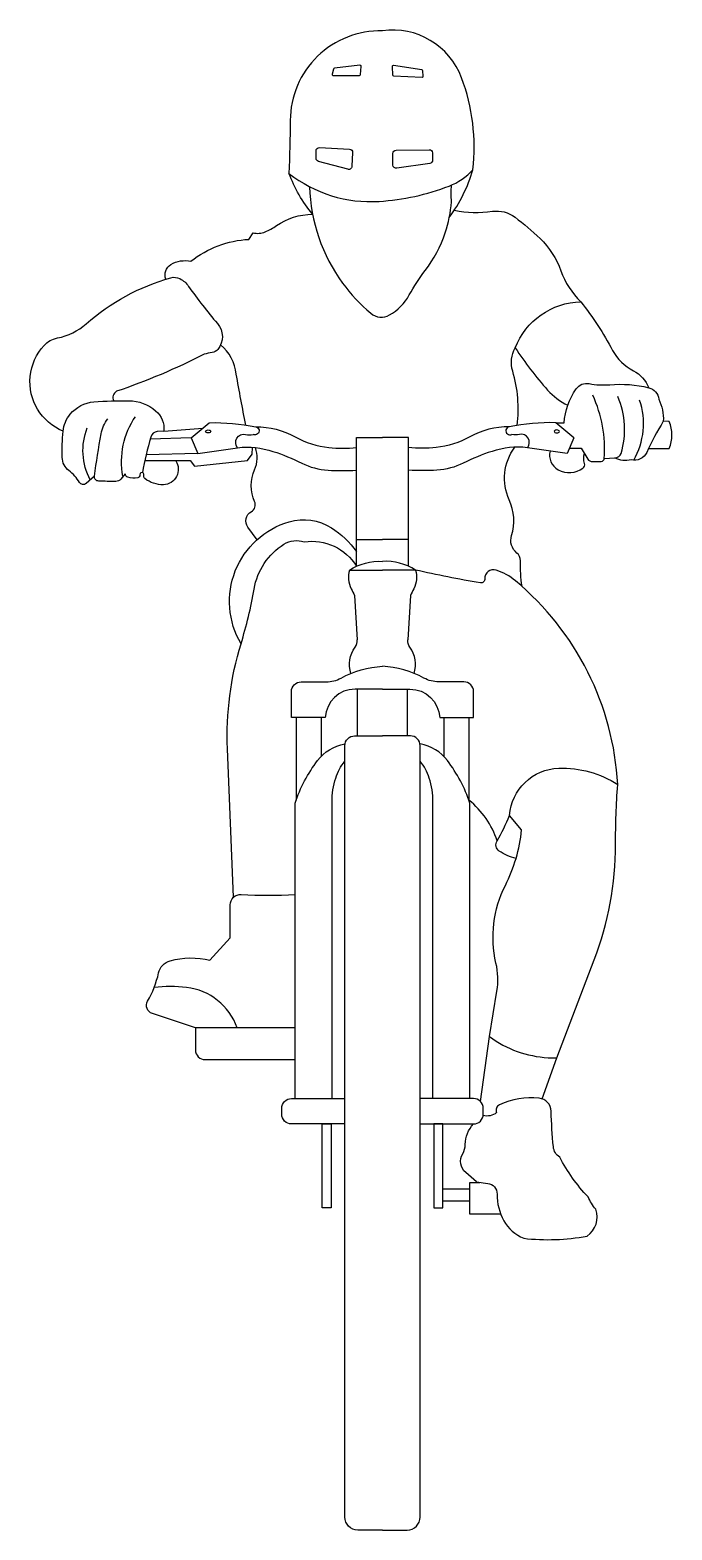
# Model space of a CAD drawing. Header units: millimetres. Extents: x -471 to 387, y 0 to 2003.
import ezdxf

# ---------------------------------------------------------------- set-up
doc = ezdxf.new("R2010")
doc.units = ezdxf.units.MM
doc.layers.add('ceco.net 404', color=7, linetype='Continuous')

msp = doc.modelspace()

# ---------------------------------------------------------------- linework, layer by layer
at = {"layer": 'ceco.net 404'}
for points in [[(120.8, 1816.2, 0.11756), (105.7, 1938.8, 0.352534), (-0.1, 2001.7, 14.139494)], [(-0.1, 2001.7, 0.41812), (-123.3, 1881.9, -0.008088), (-124.9, 1811.3, 1.040237)], [(-124.9, 1811.3, 0.184873), (-4.5, 1773.9, 0.075771), (89.1, 1794.4, 0.118634), (120.8, 1816.2, 0.517787)], [(-93.4, 1756.7, -0.084853), (-124.9, 1811.3, -5.309596)], [(89.2, 1752.4, 0.088015), (120.8, 1816.2, 6.236086)], [(-97.4, 1793.5, 0.151583), (-53.3, 1664.7, 0.060184), (-15.7, 1624.5, 0.315388), (9.5, 1622.2, 0.136739), (35.7, 1648.9, -0.036597), (57, 1681.5, 0.082044), (83.7, 1732, 0.060462), (92.2, 1773.3, -0.030827), (92.2, 1795.7, -13.642884)], [(-178.4, 1723.2), (-172.9, 1732, 0.168214), (-156.7, 1733.2, 0.050157), (-141.7, 1741.5, -0.15251), (-93.4, 1756.7, -0.000878)], [(95.9, 1762.1, 0.085732), (146.8, 1760.6, -0.201997), (177.1, 1752.8, -0.026699), (210.4, 1724.3, -0.117884), (238.2, 1681.3, 0.116678), (265, 1639.8, 0.924245)], [(-255.9, 1693.9, -0.155749), (-178.4, 1723.2, 0.722848)], [(-289.4, 1670, -0.364443), (-282.6, 1689.6, -0.191497), (-255.9, 1693.9, 0.110007)], [(-426.6, 1467, -0.329927), (-470.6, 1540.1, -0.162613), (-452.1, 1581.6, -0.161463), (-434.3, 1591.5, 0.133841), (-395.9, 1610.3, -0.11211), (-282.9, 1671.9, -0.190441), (-270.7, 1670.7, -0.122095), (-259, 1660.4, 0.0263), (-220.5, 1610.8, -0.362836), (-219.9, 1576.3, -0.189807), (-227.6, 1572, 0.03436), (-238.1, 1569.7, -0.03556), (-355.3, 1520.3, 0.400173), (-359.1, 1507.6, 0.612327)], [(177.4, 1578.3, -0.304001), (265, 1639.8, -0.011101)], [(265, 1639.8, -0.043156), (307.4, 1574.9, 0.153528), (335.1, 1547.8, -0.184767), (355.7, 1525.1, 1.304755)], [(-182.7, 1475.3, -0.004097), (-195.4, 1543.3, 0.192758), (-216.2, 1582.4, 0.859414)], [(179.8, 1474.8, 0.105698), (173.9, 1547.3, -0.206435), (177.4, 1578.3, -0.578655)], [(177.4, 1578.3, 0.037116), (220.5, 1522, 0.101905), (247.5, 1501.9, -0.944457)], [(231.4, 1478.4), (242.7, 1478, -0.139924), (258.7, 1523.6, -0.296012), (276.1, 1530.6, 0.070505), (303.5, 1529.1, -0.081338), (355.7, 1525.1, -0.317956), (369.1, 1509.7, -0.124044), (375.1, 1480.3, 6.607397)], [(-384.8, 1406.9), (-395.9, 1397.3, -0.459389), (-404.6, 1398.5, 0.085375), (-418.9, 1414.4, -0.22447), (-427.8, 1432.1, -0.027782), (-426.6, 1467, -0.153146), (-417.2, 1489.8, -0.200753), (-385.5, 1506.2, -0.024544), (-338.6, 1507.7, -0.17331), (-303.1, 1494.3, -0.244641), (-292, 1467.3, -0.848803)], [(249.7, 1444.6), (265.3, 1444.6), (274.1, 1429.9, 0.272794), (280.5, 1426.5, -0.00658), (292.1, 1426.7, 0.389496), (296.3, 1430.7, 0.129319), (280.8, 1515, -1.574979)], [(296.3, 1430.7), (310.5, 1431.3, 0.31821), (318.6, 1437.4, 0.180568), (314.3, 1513.2, -1.531318)], [(335.6, 1428.3, 0.214999), (343.5, 1508.6, -1.394037)], [(-384.8, 1406.9, -0.010125), (-376, 1463.4, -0.126363), (-366.8, 1483.7, -0.479374)], [(-346.7, 1406.8, -0.098957), (-346.2, 1448.6, -0.097292), (-330.1, 1486.4, 0.914025)], [(-390.3, 1402.1, -0.220649), (-394.3, 1471.4, -0.679727)], [(-292, 1467.3), (-300.8, 1466.5, 0.311265), (-309.6, 1459.2, 0.023062), (-320.7, 1411.9, 26.091581)], [(-255.7, 1458), (-231.4, 1478.4, -0.052527), (-169.2, 1473, -1.138428), (-172.7, 1462.7, -4.357402)], [(-255.7, 1458), (-246.5, 1437.3), (-193.6, 1445, -0.712401), (-182.9, 1462.7, 0.105869), (-172.7, 1462.7, -0.105869)], [(-169.2, 1473, -0.12588), (-116.6, 1459.5, 0.097065), (-71.8, 1445.3, 0.05698), (-34.7, 1445.3, 17.550081)], [(169.2, 1473, 0.12588), (116.6, 1459.5, -0.097065), (71.8, 1445.3, -0.05698), (34.7, 1445.3, -17.550081)], [(255.7, 1458), (231.4, 1478.4, 0.052527), (169.2, 1473, 1.138428), (172.7, 1462.7, 4.357402)], [(255.7, 1458), (246.5, 1437.3), (193.6, 1445, 0.712401), (182.9, 1462.7, -0.105869), (172.7, 1462.7, 0.105869)], [(375.1, 1480.3, 0.032201), (353, 1438.8, -0.365202), (332.1, 1428.8, -7.819753)], [(355.4, 1444.1), (383, 1444.1, 0.208273), (383, 1479.8)], [(-193.6, 1445, -0.108119), (-146.3, 1440.1, -0.035762), (-107.8, 1424.4, 0.099796), (-72.7, 1415, 0.031055), (-34.7, 1415, 0.290803)], [(-167.5, 1322.2), (-179.8, 1339, -0.449518), (-175.3, 1359.6, 0.386984), (-170.8, 1373.1, -0.211355), (-170.8, 1415.6, 0.192177), (-169.7, 1445.1, 0.982741)], [(193.6, 1445, 0.108119), (146.3, 1440.1, 0.035762), (107.8, 1424.4, -0.099796), (72.7, 1415, -0.031055), (34.7, 1415, -0.290803)], [(186.4, 1259.8, -0.045735), (184.3, 1293.9, 0.23317), (179.4, 1304.4, -0.306478), (172.4, 1327.7, 0.185183), (169.3, 1375.3, -0.274757), (176.7, 1445.6, -0.501194)], [(-276.1, 1427.4, -0.586167), (-292.6, 1395.6, -0.178219), (-317.4, 1403.8, -0.31321), (-318.7, 1408.2, 1.260811), (-324.2, 1408.7, -0.387366), (-327, 1404.7, -0.149033), (-340.1, 1405.5, -0.287002), (-343.8, 1410.3, -1.100179)], [(223.8, 1440.6, 0.345754), (234.7, 1415.6, 0.286401), (267.8, 1417.7, 0.324254), (269.9, 1424.1, -0.144724), (269.7, 1437.3, -11.661223)], [(332.1, 1428.8, -0.192799), (310.5, 1431.3, -5.636195)], [(-343.8, 1410.3), (-349.5, 1403.2, -0.231175), (-356.3, 1399.9, -0.005643), (-379.1, 1400.4, -0.434057), (-384.8, 1406.9, -0.904711)], [(-189, 1183.3, -0.488908), (-124.6, 1346.1, -0.215876), (-68.3, 1338.1, -0.096173), (-34.7, 1306.3, 0.51374)], [(-199.1, 844.9), (-207.1, 1043, -0.084623), (-189, 1183.3, 0.031408), (-171.5, 1256.3, -0.211244), (-131.6, 1316.2, -0.229934), (-104.6, 1319.3, -0.298876), (-34.7, 1286.7, -123.756639)], [(-44, 1281.7, -0.157325), (0, 1293.2, 0.027657)], [(44, 1281.7, 0.157325), (0, 1293.2, -0.027657)], [(314.2, 995.2, 0.208506), (177.6, 1267.3, 0.095568), (151.7, 1281.6, 0.526362), (136.7, 1270, -0.478941), (130.7, 1264.6, -0.016004), (44, 1281.7, -0.211759)], [(-44, 1281.7, 0.194657), (-41.7, 1256.7, -0.013909), (-37.3, 1247.7, 0.646812)], [(44, 1281.7, -0.194657), (41.7, 1256.7, 0.013909), (37.3, 1247.7, -0.646812)], [(-42.1, 1143.6, -0.254397), (-36.4, 1178.8, 0.209642), (-34, 1188.5, -1.18413)], [(42.1, 1143.6, 0.254397), (36.4, 1178.8, -0.209642), (34, 1188.5, 1.18413)], [(-76.4, 1084.7), (-121.7, 1084.7), (-121.7, 1119.5, -0.414214), (-108.8, 1132.4), (-75.2, 1132.4, 0.12333), (-55.4, 1137.4, -0.107078), (0, 1153.2, -0.032089)], [(76.4, 1084.7), (121.7, 1084.7), (121.7, 1119.5, 0.414214), (108.8, 1132.4), (75.2, 1132.4, -0.12333), (55.4, 1137.4, 0.107078), (0, 1153.2, 0.032089)], [(0, 1122.7), (-36.6, 1122.7, 0.400827), (-76.4, 1084.7, 1.047008)], [(0, 1122.7), (36.6, 1122.7, -0.400827), (76.4, 1084.7, -1.047008)], [(-116.7, 576), (-116.7, 970.6, -0.083174), (-86.7, 1027.3, -0.189049), (-50.3, 1049.5, 11.580277)], [(0, 0), (-33, 0, -0.414214), (-50.3, 17.3), (-50.3, 1047.3, -0.414214), (-37.3, 1060.2), (0, 1060.2)], [(0, 0), (33, 0, 0.414214), (50.3, 17.3), (50.3, 1047.3, 0.414214), (37.3, 1060.2), (0, 1060.2)], [(116.7, 576), (116.7, 970.6, 0.083174), (86.7, 1027.3, 0.189049), (50.3, 1049.5, -11.580277)], [(-67.4, 576), (-67.4, 972, -0.07565), (-62.5, 1004, -0.099802), (-50.3, 1026.3, -1.530792)], [(67.4, 576), (67.4, 972, 0.07565), (62.5, 1004, 0.099802), (50.3, 1026.3, 1.530792)], [(185.8, 934.8), (169.6, 954.1, -0.38208), (235.5, 1017.1, -0.153941), (314.2, 995.2, 1.69327)], [(232.8, 630.4), (282.8, 761.4, 0.091053), (311.3, 915.4, -0.017067), (314.2, 995.2, -0.93248)], [(153, 920.1, 0.15172), (115.4, 974.3, -2.903861)], [(178.4, 896.7, -0.093075), (156, 906.5, -0.398232), (153, 920.1, 0.044212), (169.6, 954.1, -5.406772)], [(143.1, 658.8), (152.9, 719.5, 0.097095), (151.6, 756.9, -0.176172), (164.1, 860.7, 0.092566), (185.8, 934.8, -0.904773)], [(-230.5, 760.7), (-203.5, 790.8), (-203.5, 834.7, -0.432172), (-188.7, 848.6, 0.030471), (-116.7, 848.6, 1.228747)], [(-249.9, 670.5), (-307.4, 689.5, -0.473785), (-313.8, 706, 0.074231), (-299.1, 743.7, -0.276421), (-283.7, 759.9, -0.128547), (-230.5, 760.7, 0.121192)], [(-194.2, 670.5, 0.287415), (-261.7, 724.4, 0.058293), (-305.1, 724.3, 0.504383)], [(130.8, 572.2), (143.1, 658.8, 0.146295), (221.2, 630.6, 0.019958), (232.8, 630.4, -0.011527)], [(-50.3, 542.1), (-121.6, 542.1, -0.414214), (-134.6, 555.1), (-134.6, 563.1, -0.414214), (-121.6, 576), (-50.3, 576)], [(50.3, 542.1), (121.6, 542.1, 0.414214), (134.6, 555.1), (134.6, 563.1, 0.414214), (121.6, 576), (50.3, 576)], [(125.4, 464.7), (140.5, 462.8, -0.383476), (153.1, 448.4, 0.131945), (162.1, 412.9, 0.168749), (188.6, 389.5, 0.076198), (273.2, 392.5, 0.353175), (284.8, 428.2, -0.060445), (274.6, 444.8, -0.068171), (236.7, 497.7, -0.227803), (228.3, 511.6, -0.017901), (225.3, 559.1, 0.377827), (209.1, 576.5, 0.134363), (156.1, 567.5, 0.42013), (152.5, 557.3, -1.254798)], [(125.4, 464.7), (111.2, 477.1, -0.358241), (107.1, 502.4, 0.130139), (110.5, 514.8, -0.1926), (121.6, 542.1, 3.632702)], [(152.5, 557.3, -0.248561), (134.5, 553.4, 0.897275)]]:
    msp.add_lwpolyline(points, format="xyb", dxfattribs=at)
for points in [[(-65.8, 1941.8), (-30.6, 1941.8, 0.395656), (-29.2, 1943.1), (-28.5, 1954, 0.466799), (-30.1, 1955.6), (-64.3, 1951.7, 0.314955), (-65.5, 1950.6), (-67.2, 1943.6, 0.485752)], [(14.9, 1941.4), (53, 1939.5, 0.45625), (54.5, 1941.1), (53.8, 1948.1, 0.344779), (52.6, 1949.4), (14.7, 1955.2, 0.472423), (13, 1953.7), (13.5, 1942.8, 0.387171)], [(-84.3, 1845.6), (-44, 1843.7, -0.414214), (-39.9, 1839.2), (-40.8, 1820.7, -0.478493), (-46.2, 1816.7), (-85.6, 1827.3, -0.339254), (-88.8, 1831.4), (-88.8, 1841.3, -0.428383)], [(18.1, 1842.4), (62.4, 1842.9, -0.414214), (66.8, 1838.6), (66.9, 1828.9, -0.375812), (63.2, 1824.6), (19, 1818.2, -0.453686), (14, 1822.4), (13.9, 1838, -0.414214)], [(-116.7, 670.5), (-249.9, 670.5), (-249.9, 640.9, 0.414214), (-237, 628), (-116.7, 628)]]:
    msp.add_lwpolyline(points, format="xyb", close=True, dxfattribs=at)
for points in [[(-292, 1467.3), (-240.2, 1471)], [(383, 1479.8), (375.1, 1480.3)], [(-317.5, 1427.9), (-257.1, 1427.9), (-251.1, 1420.4), (-180.2, 1427.7), (-174.2, 1436.2), (-173.6, 1445.4)], [(-255.7, 1458), (-310.3, 1456.6)], [(-34.7, 1286.7), (-34.7, 1458.8), (0, 1458.8)], [(34.7, 1286.7), (34.7, 1458.8), (0, 1458.8)], [(-246.5, 1437.3), (-315.7, 1435.7)], [(-34.7, 1322.5), (0, 1322.5)], [(34.7, 1322.5), (0, 1322.5)], [(-44, 1281.7), (0, 1281.7)], [(44, 1281.7), (0, 1281.7)], [(-37.3, 1247.7), (-34, 1188.5)], [(37.3, 1247.7), (34, 1188.5)], [(-33.6, 1060.2), (-33.6, 1122.7)], [(33.6, 1060.2), (33.6, 1122.7)], [(-115.3, 1084.7), (-115.4, 974.3)], [(-82, 1084.7), (-82, 1032.8)], [(82, 1084.7), (82, 1032.8)], [(115.3, 1084.7), (115.4, 974.3)], [(213.3, 575.5), (232.8, 630.4)], [(158, 421.6), (116.7, 421.6), (116.7, 464.1), (130.1, 464.1)], [(80.8, 455.7), (116.7, 455.7)], [(80.8, 439.4), (116.7, 439.4)]]:
    msp.add_lwpolyline(points, dxfattribs=at)
for points in [[(-68.7, 430), (-80.8, 430), (-80.8, 542.1), (-68.7, 542.1)], [(68.7, 430), (80.8, 430), (80.8, 542.1), (68.7, 542.1)]]:
    msp.add_lwpolyline(points, close=True, dxfattribs=at)
msp.add_ellipse((-232.8, 1466.8), major_axis=(3.43, 0.14), ratio=0.565959, dxfattribs=at)
at = {"layer": 'ceco.net 404', "extrusion": (0, 0, -1)}
msp.add_ellipse((232.8, 1466.8), major_axis=(-3.43, 0.14), ratio=0.565959, dxfattribs=at)

doc.saveas('drawing.dxf')
